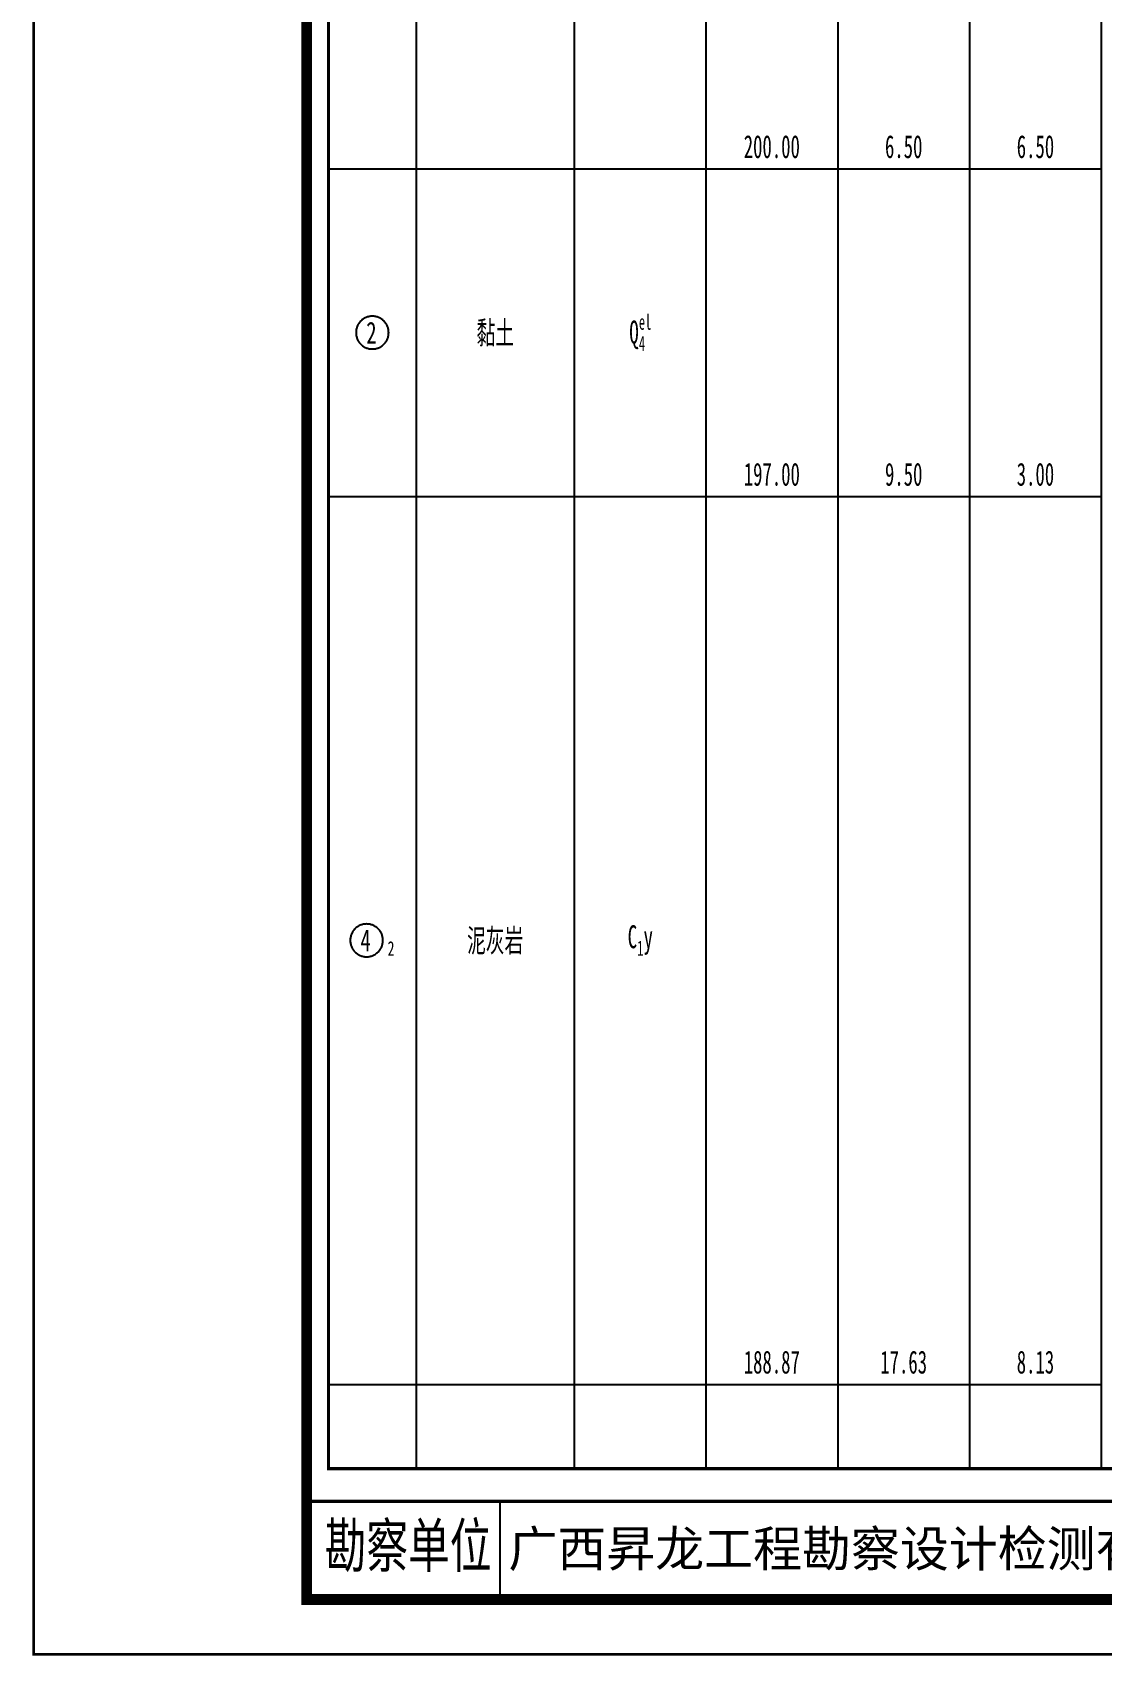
# Model space of a CAD drawing. Header units: millimetres. Extents: x 1264 to 9491, y 619 to 916.
# Drawn here: x 8613 to 8710.9, y 618.8 to 767.4 of the extents above; entities that cross this region are included whole.
import ezdxf
from ezdxf.enums import TextEntityAlignment as Align

# ---------------------------------------------------------------- set-up
doc = ezdxf.new("R2010")
doc.units = ezdxf.units.MM
doc.layers.add('GICAD_POU_TEXTS', color=7, linetype='Continuous')
doc.styles.add('HT', font='simhei.ttf')
doc.styles.add('LZ_FONT', font='simfang_0.ttf', dxfattribs={"width": 0.7, "height": 8})
doc.styles.add('成果图图块', font='simfang_0.ttf', dxfattribs={"height": 2.5})
doc.styles.add('成果图表体', font='simfang_0.ttf', dxfattribs={"width": 0.6, "height": 2.1})

# ---------------------------------------------------------------- blocks, each defined once
blk = doc.blocks.new('ZZT_DCBH_Z.dwg60', base_point=(-0.02, 0))
at = {"color": 7}
blk.add_polyline3d([(-1.52, 0.02, 0), (-1.52, -0.06, 0), (-1.52, -0.13, 0), (-1.51, -0.2, 0), (-1.5, -0.28, 0), (-1.48, -0.35, 0), (-1.46, -0.42, 0), (-1.44, -0.49, 0), (-1.41, -0.56, 0), (-1.38, -0.63, 0), (-1.35, -0.69, 0), (-1.31, -0.76, 0), (-1.27, -0.82, 0), (-1.23, -0.88, 0), (-1.18, -0.94, 0), (-1.14, -0.99, 0), (-1.09, -1.04, 0), (-1.03, -1.1, 0), (-0.98, -1.14, 0), (-0.92, -1.19, 0), (-0.86, -1.23, 0), (-0.8, -1.27, 0), (-0.73, -1.31, 0), (-0.67, -1.34, 0), (-0.6, -1.37, 0), (-0.53, -1.4, 0), (-0.46, -1.42, 0), (-0.39, -1.44, 0), (-0.32, -1.46, 0), (-0.25, -1.47, 0), (-0.17, -1.48, 0), (-0.1, -1.48, 0), (-0.02, -1.48, 0), (0.05, -1.48, 0), (0.12, -1.48, 0), (0.2, -1.47, 0), (0.27, -1.46, 0), (0.34, -1.44, 0), (0.41, -1.42, 0), (0.48, -1.4, 0), (0.55, -1.37, 0), (0.62, -1.34, 0), (0.68, -1.31, 0), (0.75, -1.27, 0), (0.81, -1.23, 0), (0.87, -1.19, 0), (0.93, -1.14, 0), (0.98, -1.1, 0), (1.04, -1.04, 0), (1.09, -0.99, 0), (1.13, -0.94, 0), (1.18, -0.88, 0), (1.22, -0.82, 0), (1.26, -0.76, 0), (1.3, -0.69, 0), (1.33, -0.63, 0), (1.36, -0.56, 0), (1.39, -0.49, 0), (1.41, -0.42, 0), (1.43, -0.35, 0), (1.45, -0.28, 0), (1.46, -0.2, 0), (1.47, -0.13, 0), (1.47, -0.06, 0), (1.48, 0.02, 0), (1.47, 0.09, 0), (1.47, 0.16, 0), (1.46, 0.24, 0), (1.45, 0.31, 0), (1.43, 0.38, 0), (1.41, 0.45, 0), (1.39, 0.52, 0), (1.36, 0.59, 0), (1.33, 0.66, 0), (1.3, 0.72, 0), (1.26, 0.79, 0), (1.22, 0.85, 0), (1.18, 0.91, 0), (1.13, 0.97, 0), (1.09, 1.02, 0), (1.04, 1.08, 0), (0.98, 1.13, 0), (0.93, 1.18, 0), (0.87, 1.22, 0), (0.81, 1.26, 0), (0.75, 1.3, 0), (0.68, 1.34, 0), (0.62, 1.37, 0), (0.55, 1.4, 0), (0.48, 1.43, 0), (0.41, 1.45, 0), (0.34, 1.47, 0), (0.27, 1.49, 0), (0.2, 1.5, 0), (0.12, 1.51, 0), (0.05, 1.51, 0), (-0.02, 1.52, 0), (-0.1, 1.51, 0), (-0.17, 1.51, 0), (-0.25, 1.5, 0), (-0.32, 1.49, 0), (-0.39, 1.47, 0), (-0.46, 1.45, 0), (-0.53, 1.43, 0), (-0.6, 1.4, 0), (-0.67, 1.37, 0), (-0.73, 1.34, 0), (-0.8, 1.3, 0), (-0.86, 1.26, 0), (-0.92, 1.22, 0), (-0.98, 1.18, 0), (-1.03, 1.13, 0), (-1.09, 1.08, 0), (-1.14, 1.02, 0), (-1.18, 0.97, 0), (-1.23, 0.91, 0), (-1.27, 0.85, 0), (-1.31, 0.79, 0), (-1.35, 0.72, 0), (-1.38, 0.66, 0), (-1.41, 0.59, 0), (-1.44, 0.52, 0), (-1.46, 0.45, 0), (-1.48, 0.38, 0), (-1.5, 0.31, 0), (-1.51, 0.24, 0), (-1.52, 0.16, 0), (-1.52, 0.09, 0), (-1.52, 0.02, 0)], dxfattribs=at)
at = {"layer": 'GICAD_POU_TEXTS', "color": 7, "style": '成果图图块', "width": 0.7}
blk.add_text('2', height=2, dxfattribs=at).set_placement((-0.11, -0.99), align=Align.CENTER)
blk = doc.blocks.new('ZZT_DCBH_Y1.dwg46', base_point=(0.51, 0))
at = {"color": 7}
blk.add_polyline3d([(-1.52, 0.02, 0), (-1.52, -0.06, 0), (-1.52, -0.13, 0), (-1.51, -0.2, 0), (-1.5, -0.28, 0), (-1.48, -0.35, 0), (-1.46, -0.42, 0), (-1.44, -0.49, 0), (-1.41, -0.56, 0), (-1.38, -0.63, 0), (-1.35, -0.69, 0), (-1.31, -0.76, 0), (-1.27, -0.82, 0), (-1.23, -0.88, 0), (-1.18, -0.94, 0), (-1.14, -0.99, 0), (-1.09, -1.04, 0), (-1.03, -1.1, 0), (-0.98, -1.14, 0), (-0.92, -1.19, 0), (-0.86, -1.23, 0), (-0.8, -1.27, 0), (-0.73, -1.31, 0), (-0.67, -1.34, 0), (-0.6, -1.37, 0), (-0.53, -1.4, 0), (-0.46, -1.42, 0), (-0.39, -1.44, 0), (-0.32, -1.46, 0), (-0.25, -1.47, 0), (-0.17, -1.48, 0), (-0.1, -1.48, 0), (-0.02, -1.48, 0), (0.05, -1.48, 0), (0.12, -1.48, 0), (0.2, -1.47, 0), (0.27, -1.46, 0), (0.34, -1.44, 0), (0.41, -1.42, 0), (0.48, -1.4, 0), (0.55, -1.37, 0), (0.62, -1.34, 0), (0.68, -1.31, 0), (0.75, -1.27, 0), (0.81, -1.23, 0), (0.87, -1.19, 0), (0.93, -1.14, 0), (0.98, -1.1, 0), (1.04, -1.04, 0), (1.09, -0.99, 0), (1.13, -0.94, 0), (1.18, -0.88, 0), (1.22, -0.82, 0), (1.26, -0.76, 0), (1.3, -0.69, 0), (1.33, -0.63, 0), (1.36, -0.56, 0), (1.39, -0.49, 0), (1.41, -0.42, 0), (1.43, -0.35, 0), (1.45, -0.28, 0), (1.46, -0.2, 0), (1.47, -0.13, 0), (1.47, -0.06, 0), (1.48, 0.02, 0), (1.47, 0.09, 0), (1.47, 0.16, 0), (1.46, 0.24, 0), (1.45, 0.31, 0), (1.43, 0.38, 0), (1.41, 0.45, 0), (1.39, 0.52, 0), (1.36, 0.59, 0), (1.33, 0.66, 0), (1.3, 0.72, 0), (1.26, 0.79, 0), (1.22, 0.85, 0), (1.18, 0.91, 0), (1.13, 0.97, 0), (1.09, 1.02, 0), (1.04, 1.08, 0), (0.98, 1.13, 0), (0.93, 1.18, 0), (0.87, 1.22, 0), (0.81, 1.26, 0), (0.75, 1.3, 0), (0.68, 1.34, 0), (0.62, 1.37, 0), (0.55, 1.4, 0), (0.48, 1.43, 0), (0.41, 1.45, 0), (0.34, 1.47, 0), (0.27, 1.49, 0), (0.2, 1.5, 0), (0.12, 1.51, 0), (0.05, 1.51, 0), (-0.02, 1.52, 0), (-0.1, 1.51, 0), (-0.17, 1.51, 0), (-0.25, 1.5, 0), (-0.32, 1.49, 0), (-0.39, 1.47, 0), (-0.46, 1.45, 0), (-0.53, 1.43, 0), (-0.6, 1.4, 0), (-0.67, 1.37, 0), (-0.73, 1.34, 0), (-0.8, 1.3, 0), (-0.86, 1.26, 0), (-0.92, 1.22, 0), (-0.98, 1.18, 0), (-1.03, 1.13, 0), (-1.09, 1.08, 0), (-1.14, 1.02, 0), (-1.18, 0.97, 0), (-1.23, 0.91, 0), (-1.27, 0.85, 0), (-1.31, 0.79, 0), (-1.35, 0.72, 0), (-1.38, 0.66, 0), (-1.41, 0.59, 0), (-1.44, 0.52, 0), (-1.46, 0.45, 0), (-1.48, 0.38, 0), (-1.5, 0.31, 0), (-1.51, 0.24, 0), (-1.52, 0.16, 0), (-1.52, 0.09, 0), (-1.52, 0.02, 0)], dxfattribs=at)
at = {"layer": 'GICAD_POU_TEXTS', "color": 7, "style": '成果图图块', "width": 0.7}
blk.add_text('4', height=2, dxfattribs=at).set_placement((-0.11, -0.99), align=Align.CENTER)
blk.add_text('2', height=1.33, dxfattribs=at).set_placement((1.9, -1.39))
blk = doc.blocks.new('柱状图图框模板-(昇龙标准).dwg33', base_point=(27, 229))
blk.add_line((42.74, 4.95), (42.74, 13.95))
blk.add_line((42.74, 4.95), (42.74, 13.95))
for points, const_width in [([(0, 0), (210, 0), (210, 297), (0, 297)], 0.25), ([(25, 5), (205, 5), (205, 292), (25, 292)], 1), ([(27, 265), (203, 265), (203, 17), (27, 17)], 0.3)]:
    blk.add_lwpolyline(points, close=True, dxfattribs=dict(const_width=const_width))
at = {"const_width": 0.3}
blk.add_lwpolyline([(25, 14), (205, 14)], dxfattribs=at)
at = {"style": 'LZ_FONT', "width": 0.7}
blk.add_text('勘察单位', height=4, dxfattribs=at).set_placement((26.65, 7.95))
at = {"style": 'HT'}
blk.add_text('广西昇龙工程勘察设计检测有限公司', height=3.2865, dxfattribs=at).set_placement((43.48, 8.02))

msp = doc.modelspace()

# ---------------------------------------------------------------- linework, layer by layer
at = {"color": 0}
for p, q in [((8640.12, 754.89), (8640.12, 819.89)), ((8648.17, 754.89), (8648.17, 819.89)), ((8640.12, 754.89), (8648.17, 754.89)), ((8640.12, 754.89), (8648.17, 754.89)), ((8640.12, 724.89), (8640.12, 754.89)), ((8648.17, 724.89), (8648.17, 754.89)), ((8640.12, 724.89), (8648.17, 724.89)), ((8640.12, 724.89), (8648.17, 724.89)), ((8640.12, 643.59), (8640.12, 724.89)), ((8648.17, 643.59), (8648.17, 724.89)), ((8640.12, 643.59), (8648.17, 643.59))]:
    msp.add_line(p, q, dxfattribs=at)
for points in [[(8640.12, 635.89), (8640.12, 819.89)], [(8648.17, 635.89), (8648.17, 819.89)], [(8648.17, 635.89), (8648.17, 819.89)], [(8648.17, 754.89), (8648.17, 819.89)], [(8662.65, 635.89), (8662.65, 819.89)], [(8662.65, 754.89), (8662.65, 819.89)], [(8662.65, 635.89), (8662.65, 819.89)], [(8662.65, 754.89), (8662.65, 819.89)], [(8674.73, 635.89), (8674.73, 819.89)], [(8674.73, 754.89), (8674.73, 819.89)], [(8674.73, 635.89), (8674.73, 819.89)], [(8674.73, 754.89), (8674.73, 819.89)], [(8686.8, 635.89), (8686.8, 819.89)], [(8686.8, 754.89), (8686.8, 819.89)], [(8686.8, 635.89), (8686.8, 819.89)], [(8686.8, 754.89), (8686.8, 819.89)], [(8698.87, 635.89), (8698.87, 819.89)], [(8698.87, 754.89), (8698.87, 819.89)], [(8698.87, 635.89), (8698.87, 819.89)], [(8698.87, 754.89), (8698.87, 819.89)], [(8710.94, 635.89), (8710.94, 819.89)], [(8710.94, 754.89), (8710.94, 819.89)], [(8710.94, 635.89), (8710.94, 819.89)], [(8648.17, 754.89), (8662.65, 754.89)], [(8648.17, 754.89), (8662.65, 754.89)], [(8648.17, 724.89), (8648.17, 754.89)], [(8662.65, 724.89), (8662.65, 754.89)], [(8662.65, 754.89), (8674.73, 754.89)], [(8662.65, 754.89), (8674.73, 754.89)], [(8662.65, 724.89), (8662.65, 754.89)], [(8674.73, 724.89), (8674.73, 754.89)], [(8674.73, 754.89), (8686.8, 754.89)], [(8674.73, 754.89), (8686.8, 754.89)], [(8674.73, 724.89), (8674.73, 754.89)], [(8686.8, 724.89), (8686.8, 754.89)], [(8686.8, 754.89), (8698.87, 754.89)], [(8686.8, 754.89), (8698.87, 754.89)], [(8686.8, 724.89), (8686.8, 754.89)], [(8698.87, 724.89), (8698.87, 754.89)], [(8698.87, 754.89), (8710.94, 754.89)], [(8698.87, 754.89), (8710.94, 754.89)], [(8698.87, 724.89), (8698.87, 754.89)], [(8710.94, 724.89), (8710.94, 754.89)], [(8648.17, 724.89), (8662.65, 724.89)], [(8648.17, 724.89), (8662.65, 724.89)], [(8648.17, 643.59), (8648.17, 724.89)], [(8662.65, 643.59), (8662.65, 724.89)], [(8662.65, 724.89), (8674.73, 724.89)], [(8662.65, 724.89), (8674.73, 724.89)], [(8662.65, 643.59), (8662.65, 724.89)], [(8674.73, 643.59), (8674.73, 724.89)], [(8674.73, 724.89), (8686.8, 724.89)], [(8674.73, 724.89), (8686.8, 724.89)], [(8674.73, 643.59), (8674.73, 724.89)], [(8686.8, 643.59), (8686.8, 724.89)], [(8686.8, 724.89), (8698.87, 724.89)], [(8686.8, 724.89), (8698.87, 724.89)], [(8686.8, 643.59), (8686.8, 724.89)], [(8698.87, 643.59), (8698.87, 724.89)], [(8698.87, 724.89), (8710.94, 724.89)], [(8698.87, 724.89), (8710.94, 724.89)], [(8698.87, 643.59), (8698.87, 724.89)], [(8710.94, 643.59), (8710.94, 724.89)], [(8648.17, 643.59), (8662.65, 643.59)], [(8662.65, 643.59), (8674.73, 643.59)], [(8674.73, 643.59), (8686.8, 643.59)], [(8686.8, 643.59), (8698.87, 643.59)], [(8698.87, 643.59), (8710.94, 643.59)], [(8640.12, 635.89), (8648.17, 635.89)], [(8648.17, 635.89), (8662.65, 635.89)], [(8662.65, 635.89), (8674.73, 635.89)], [(8674.73, 635.89), (8686.8, 635.89)], [(8686.8, 635.89), (8698.87, 635.89)], [(8698.87, 635.89), (8710.94, 635.89)], [(8710.94, 635.89), (8725.42, 635.89)]]:
    msp.add_lwpolyline(points, dxfattribs=at)

# ---------------------------------------------------------------- block references
for name, p in [('柱状图图框模板-(昇龙标准).dwg33', (8640.12, 847.89)), ('ZZT_DCBH_Z.dwg60', (8644.14, 739.89)), ('ZZT_DCBH_Y1.dwg46', (8644.14, 684.24))]:
    msp.add_blockref(name, p)

# ---------------------------------------------------------------- texts
at = {"color": 0, "style": '成果图表体', "width": 0.6}
for s, height, p in [('200.00', 2.1, (8678.16, 755.89)), ('6.50', 2.1, (8691.1, 755.89)), ('6.50', 2.1, (8703.17, 755.89)), ('黏土', 2.1, (8653.68, 738.84)), ('Q', 2.1, (8667.68, 738.91)), ('el', 1.4, (8668.55, 740.17)), ('4', 1.4, (8668.55, 738.21)), ('197.00', 2.1, (8678.16, 725.89)), ('9.50', 2.1, (8691.1, 725.89)), ('3.00', 2.1, (8703.17, 725.89)), ('泥灰岩', 2.1, (8652.81, 683.19)), ('C', 2.1, (8667.53, 683.54)), ('1', 1.4, (8668.4, 682.84)), ('y', 2.1, (8668.98, 683.54)), ('188.87', 2.1, (8678.16, 644.59)), ('17.63', 2.1, (8690.67, 644.59)), ('8.13', 2.1, (8703.17, 644.59))]:
    msp.add_text(s, height=height, dxfattribs=at).set_placement(p)

doc.saveas('drawing.dxf')
